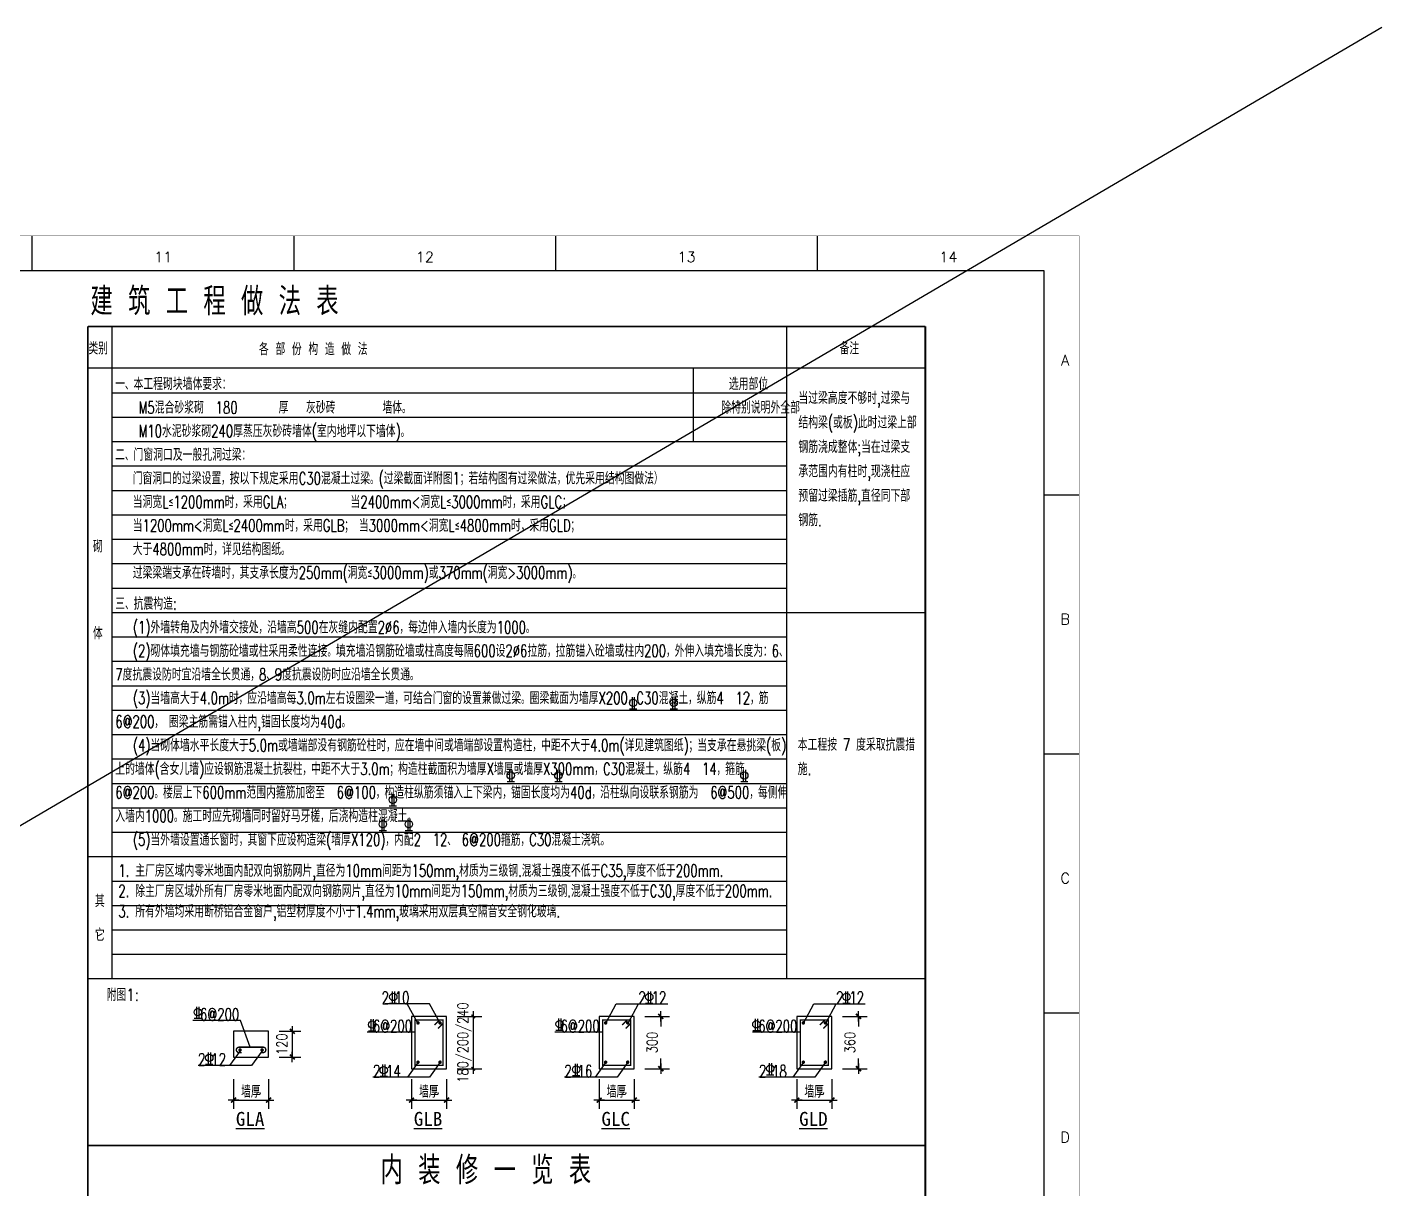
# Model space of a CAD drawing. Header units: millimetres. Extents: x 198973 to 319987, y 50799 to 202761.
# Drawn here: x 281163 to 319987, y 169449 to 202761 of the extents above; entities that cross this region are included whole.
import ezdxf
from ezdxf.enums import TextEntityAlignment as Align

# ---------------------------------------------------------------- set-up
doc = ezdxf.new("R2010")
doc.units = ezdxf.units.MM
doc.header["$LTSCALE"] = 1000
doc.layers.get('0').update_dxf_attribs({"color": 8})
doc.layers.get('DEFPOINTS').update_dxf_attribs({"color": 8})
for name, color, linetype in [('-人员定位', 6, 'Continuous'), ('PUB_DIM', 8, 'Continuous'), ('PUB_TEXT', 8, 'Continuous'), ('工程做法表', 8, 'Continuous')]:
    doc.layers.add(name, color=color, linetype=linetype)
doc.styles.add('BIGFONT', font='GEDITXT', dxfattribs={"width": 0.8, "bigfont": 'DXT'})
doc.styles.add('DIM_FONT', font='SIMPLEX.shx', dxfattribs={"width": 0.8})
doc.styles.add('HZ', font='geditxt.shx', dxfattribs={"width": 0.75, "bigfont": 'hzfs_1.shx'})
doc.styles.add('ST', font='simsun.ttf', dxfattribs={"width": 0.8})
doc.styles.get("Standard").update_dxf_attribs({"font": 'txt', "bigfont": 'gbcbig.shx'})
doc.dimstyles.new('DIMN', dxfattribs={"dimtxt": 300, "dimasz": 1, "dimexe": 250, "dimexo": 300, "dimgap": 150, "dimtad": 1, "dimdec": 0, "dimzin": 0, "dimdsep": 46, "dimtxsty": 'DIM_FONT', "dimblk": '_DIMX', "dimcen": 0.09, "dimclrt": 7, "dimadec": 0, "dimazin": 0, "dimtfac": 1, "dimtdec": 0, "dimtix": 1, "dimtmove": 2, "dimatfit": 3, "dimldrblk": '_DIMX', "dimfxl": 0, "dimtolj": 1, "dimtzin": 0, "dimarcsym": 0})

# ---------------------------------------------------------------- blocks, each defined once
blk = doc.blocks.new('_DIMX')
blk.add_line((-150, 0), (150, 0))
at = {"const_width": 50}
blk.add_lwpolyline([(-70, -70), (70, 70)], dxfattribs=at)
blk = doc.blocks.new('*D23')
at = {"layer": 'DEFPOINTS', "color": 0, "transparency": 16777216}
for p in [(288085, 173968), (288085, 173231), (288762, 173231)]:
    blk.add_point(p, dxfattribs=at)
at = {"layer": 'PUB_DIM', "color": 0, "lineweight": -2, "transparency": 16777216}
for p, q in [((288385, 173968), (289012, 173968)), ((288762, 173969), (288762, 173970)), ((288762, 173968), (288762, 173231)), ((288385, 173231), (289012, 173231)), ((288762, 173230), (288762, 173229))]:
    blk.add_line(p, q, dxfattribs=at)
for p, rotation in [((288762, 173968), 270), ((288762, 173231), 90)]:
    blk.add_blockref('_DIMX', p, dxfattribs=dict(at, rotation=rotation))
at = {"layer": 'PUB_DIM', "color": 7, "transparency": 16777216, "insert": (288462, 173599), "char_height": 300, "attachment_point": 5, "rotation": 90, "style": 'DIM_FONT'}
blk.add_mtext('\\A1;120', dxfattribs=at)
blk = doc.blocks.new('_ArchTick')
at = {"color": 0, "linetype": 'ByBlock', "const_width": 0.4}
blk.add_lwpolyline([(-0.5, -0.5), (0.5, 0.5)], dxfattribs=at)
blk = doc.blocks.new('*D24')
at = {"layer": 'DEFPOINTS', "color": 0, "transparency": 16777216}
for p in [(298562, 174396), (298562, 172896), (299323, 172896)]:
    blk.add_point(p, dxfattribs=at)
at = {"layer": 'PUB_DIM', "color": 0, "lineweight": -2, "transparency": 16777216}
for p, q in [((298862, 174396), (299573, 174396)), ((299323, 174395), (299323, 174105)), ((299323, 172897), (299323, 173187)), ((298862, 172896), (299573, 172896))]:
    blk.add_line(p, q, dxfattribs=at)
for p, rotation in [((299323, 174396), 90), ((299323, 172896), 270)]:
    blk.add_blockref('_DIMX', p, dxfattribs=dict(at, rotation=rotation))
at = {"layer": 'PUB_DIM', "color": 7, "transparency": 16777216, "insert": (299077, 173646), "char_height": 300, "attachment_point": 5, "rotation": 90, "style": 'DIM_FONT'}
blk.add_mtext('\\A1;300', dxfattribs=at)
blk = doc.blocks.new('*D25')
at = {"layer": 'DEFPOINTS', "color": 0, "transparency": 16777216}
for p in [(304226, 174396), (304226, 172896), (304988, 172896)]:
    blk.add_point(p, dxfattribs=at)
at = {"layer": 'PUB_DIM', "color": 0, "lineweight": -2, "transparency": 16777216}
for p, q in [((304526, 174396), (305238, 174396)), ((304988, 174395), (304988, 174105)), ((304988, 172897), (304988, 173187)), ((304526, 172896), (305238, 172896))]:
    blk.add_line(p, q, dxfattribs=at)
for p, rotation in [((304988, 174396), 90), ((304988, 172896), 270)]:
    blk.add_blockref('_DIMX', p, dxfattribs=dict(at, rotation=rotation))
at = {"layer": 'PUB_DIM', "color": 7, "transparency": 16777216, "insert": (304742, 173646), "char_height": 300, "attachment_point": 5, "rotation": 90, "style": 'DIM_FONT'}
blk.add_mtext('\\A1;360', dxfattribs=at)
blk = doc.blocks.new('GEDI_WK_A11')
at = {"color": 3}
for p, q in [((750, 584), (750, 594)), ((825, 584), (825, 594)), ((900, 584), (900, 594)), ((975, 584), (975, 594)), ((1040, 519.75), (1050, 519.75)), ((1040, 445.5), (1050, 445.5)), ((1040, 371.25), (1050, 371.25))]:
    blk.add_line(p, q, dxfattribs=at)
blk.add_lwpolyline([(0, 0, 0.1, 0.1, 0), (1050, 0, 0.1, 0.1, 0), (1050, 594, 0.1, 0.1, 0), (0, 594, 0.1, 0.1, 0)], format="xyseb", close=True, dxfattribs=at)
blk.add_lwpolyline([(25, 10), (1040, 10), (1040, 584), (25, 584)], close=True, dxfattribs=at)
for s, p in [('11', (787.5, 588)), ('12', (862.5, 588)), ('13', (937.5, 588)), ('14', (1012.5, 588))]:
    blk.add_text(s, height=3, dxfattribs=at).set_placement(p, align=Align.MIDDLE)
for s, p in [('A', (1046, 556.88)), ('B', (1046, 482.62)), ('C', (1046, 408.38)), ('D', (1046, 334.12))]:
    blk.add_text(s, height=3, dxfattribs=at).set_placement(p, align=Align.CENTER)

msp = doc.modelspace()

# ---------------------------------------------------------------- linework, layer by layer
at = {"layer": '-人员定位'}
msp.add_line((204216.5, 134851.1), (319987.3, 202761.3), dxfattribs=at)
at = {"color": 3}
for p, q in [((292695.7, 174757.7), (291422.5, 174757.7)), ((292356.8, 174201.9), (292056.8, 174757.7)), ((292995.7, 174201.9), (292695.7, 174757.7)), ((297745.1, 174201.9), (298045.1, 174757.7)), ((298045.1, 174757.7), (299527.4, 174757.7)), ((298383.9, 174201.9), (298683.9, 174757.7)), ((303409.8, 174201.9), (303709.8, 174757.7)), ((303709.8, 174757.7), (305181.2, 174757.7)), ((304048.6, 174201.9), (304348.6, 174757.7)), ((287281, 174276.6), (285911.1, 174276.6)), ((287556.1, 173513.5), (287281, 174276.6)), ((292279, 173941.8), (290904.5, 173941.8)), ((297656.6, 173941.8), (296282.1, 173941.8)), ((303321.3, 173941.8), (301946.7, 173941.8)), ((287266.5, 173409), (286966.5, 172984.9)), ((287898.4, 173409), (287598.4, 172984.9)), ((287598.4, 172984.9), (286063, 172984.9)), ((292365.6, 173082.9), (292065.6, 172650.2)), ((292997.6, 173082.9), (292697.6, 172650.2)), ((297743.2, 173082.9), (297443.2, 172650.2)), ((298375.1, 173082.9), (298075.1, 172650.2)), ((303407.9, 173082.9), (303107.9, 172650.2)), ((304039.8, 173082.9), (303739.8, 172650.2)), ((292697.6, 172650.2), (291073.5, 172650.2)), ((298075.1, 172650.2), (296559.9, 172650.2)), ((303739.8, 172650.2), (302134.9, 172650.2))]:
    msp.add_line(p, q, dxfattribs=at)
for points in [[(292179, 172896), (293184.2, 172896), (293184.2, 174396), (292179, 174396)], [(297556.6, 172896), (298561.7, 172896), (298561.7, 174396), (297556.6, 174396)], [(303221.3, 172896), (304226.4, 172896), (304226.4, 174396), (303221.3, 174396)], [(287079.9, 173230.7), (288085, 173230.7), (288085, 173967.6), (287079.9, 173967.6)]]:
    msp.add_lwpolyline(points, close=True, dxfattribs=at)
at = {"color": 3, "const_width": 40}
for points in [[(292279, 172996), (293084.2, 172996), (293084.2, 174296), (292279, 174296)], [(297656.6, 172996), (298461.7, 172996), (298461.7, 174296), (297656.6, 174296)], [(303321.3, 172996), (304126.4, 172996), (304126.4, 174296), (303321.3, 174296)]]:
    msp.add_lwpolyline(points, close=True, dxfattribs=at)
at = {"color": 3, "const_width": 50}
for points in [[(292340.6, 174209.1, 1), (292390.6, 174209.1, 1)], [(293022.6, 174209.1, -1), (292972.6, 174209.1, -1)], [(297718.2, 174209.1, 1), (297768.2, 174209.1, 1)], [(298400.1, 174209.1, -1), (298350.1, 174209.1, -1)], [(303382.9, 174209.1, 1), (303432.9, 174209.1, 1)], [(304064.8, 174209.1, -1), (304014.8, 174209.1, -1)], [(287241.5, 173434, -1), (287291.5, 173434, -1)], [(287923.4, 173434, 1), (287873.4, 173434, 1)], [(292340.6, 173082.9, -1), (292390.6, 173082.9, -1)], [(293022.6, 173082.9, 1), (292972.6, 173082.9, 1)], [(297718.2, 173082.9, -1), (297768.2, 173082.9, -1)], [(298400.1, 173082.9, 1), (298350.1, 173082.9, 1)], [(303382.9, 173082.9, -1), (303432.9, 173082.9, -1)], [(304064.8, 173082.9, 1), (304014.8, 173082.9, 1)]]:
    msp.add_lwpolyline(points, format="xyb", close=True, dxfattribs=at)
at = {"color": 3, "const_width": 40}
for points in [[(292984, 174296), (292835.5, 174147.6)], [(293084.2, 174191.5), (292937.9, 174045.2)], [(298361.5, 174296), (298213.1, 174147.6)], [(298461.7, 174191.5), (298315.4, 174045.2)], [(304026.2, 174296), (303877.8, 174147.6)], [(304126.4, 174191.5), (303980.1, 174045.2)]]:
    msp.add_lwpolyline(points, dxfattribs=at)
msp.add_lwpolyline([(287312.5, 173358.1), (287237.8, 173358.1, -0.9975639), (287237.4, 173513.5, -0.0015201), (287237.7, 173513.5), (287927.3, 173513.5, -0.0013339), (287927.5, 173513.5, -0.9978618), (287927.1, 173358.1), (287852.4, 173358.1)], format="xyb", dxfattribs=at)
at = {"layer": 'PUB_DIM'}
for p, q in [((293484.2, 174396), (294195.8, 174396)), ((293945.8, 174546), (293945.8, 172746)), ((293484.2, 172896), (294195.8, 172896))]:
    msp.add_line(p, q, dxfattribs=at)
at = {"layer": 'PUB_TEXT'}
for p, q in [((298500.2, 183544.6), (298500.2, 183212.1)), ((298563.2, 183544.6), (298563.2, 183212.1)), ((299662.2, 183544.6), (299662.2, 183212.1)), ((299725.2, 183544.6), (299725.2, 183212.1)), ((298426.7, 183212.1), (298636.7, 183212.1)), ((299588.7, 183212.1), (299798.7, 183212.1)), ((294989.2, 181460.6), (294989.2, 181128.1)), ((295052.2, 181460.6), (295052.2, 181128.1)), ((296356.2, 181460.6), (296356.2, 181128.1)), ((296419.2, 181460.6), (296419.2, 181128.1)), ((301685.2, 181460.6), (301685.2, 181128.1)), ((301748.2, 181460.6), (301748.2, 181128.1)), ((294915.7, 181128.1), (295125.7, 181128.1)), ((296282.7, 181128.1), (296492.7, 181128.1)), ((301611.7, 181128.1), (301821.7, 181128.1)), ((291611.2, 180764.6), (291611.2, 180432.1)), ((291674.2, 180764.6), (291674.2, 180432.1)), ((291537.7, 180432.1), (291747.7, 180432.1)), ((291325.2, 180062.6), (291325.2, 179730.1)), ((291388.2, 180062.6), (291388.2, 179730.1)), ((292070.2, 180062.6), (292070.2, 179730.1)), ((292133.2, 180062.6), (292133.2, 179730.1)), ((291251.7, 179730.1), (291461.7, 179730.1)), ((291996.7, 179730.1), (292206.7, 179730.1)), ((291626.3, 175110.1), (291626.3, 174777.6)), ((291689.3, 175110.1), (291689.3, 174777.6)), ((298962.3, 175110.1), (298962.3, 174777.6)), ((299025.3, 175110.1), (299025.3, 174777.6)), ((304614.3, 175112.1), (304614.3, 174779.6)), ((304677.3, 175112.1), (304677.3, 174779.6)), ((291552.8, 174777.6), (291762.8, 174777.6)), ((298888.8, 174777.6), (299098.8, 174777.6)), ((304540.8, 174779.6), (304750.8, 174779.6)), ((285947.8, 174341.6), (286157.8, 174341.6)), ((286021.3, 174674.1), (286021.3, 174341.6)), ((286084.3, 174674.1), (286084.3, 174341.6)), ((296391.3, 174333.1), (296391.3, 174000.6)), ((296454.3, 174333.1), (296454.3, 174000.6)), ((302029.3, 174326.1), (302029.3, 173993.6)), ((302092.3, 174326.1), (302092.3, 173993.6)), ((290943.8, 173985.6), (291153.8, 173985.6)), ((291017.3, 174318.1), (291017.3, 173985.6)), ((291080.3, 174318.1), (291080.3, 173985.6)), ((296317.8, 174000.6), (296527.8, 174000.6)), ((301955.8, 173993.6), (302165.8, 173993.6)), ((286353.3, 173363.1), (286353.3, 173030.6)), ((286416.3, 173363.1), (286416.3, 173030.6)), ((286279.8, 173030.6), (286489.8, 173030.6)), ((291350.3, 173012.1), (291350.3, 172679.6)), ((291413.3, 173012.1), (291413.3, 172679.6)), ((296864.3, 173031.1), (296864.3, 172698.6)), ((296927.3, 173031.1), (296927.3, 172698.6)), ((302428.3, 173056.1), (302428.3, 172723.6)), ((302491.3, 173056.1), (302491.3, 172723.6)), ((291276.8, 172679.6), (291486.8, 172679.6)), ((296790.8, 172698.6), (297000.8, 172698.6)), ((302354.8, 172723.6), (302564.8, 172723.6))]:
    msp.add_line(p, q, dxfattribs=at)
for centre in [(298531.7, 183387.1), (299693.7, 183387.1), (295020.7, 181303.1), (296387.7, 181303.1), (301716.7, 181303.1), (291642.7, 180607.1), (291356.7, 179905.1), (292101.7, 179905.1), (291657.8, 174952.6), (298993.8, 174952.6), (304645.8, 174954.6), (286052.8, 174516.6), (291048.8, 174160.6), (296422.8, 174175.6), (302060.8, 174168.6), (286384.8, 173205.6), (291381.8, 172854.6), (296895.8, 172873.6), (302459.8, 172898.6)]:
    msp.add_circle(centre, 105, dxfattribs=at)
at = {"layer": '工程做法表', "const_width": 50}
for points in [[(306904.3, 194177.4), (282904.3, 194177.4)], [(306904.3, 194177.4), (306904.3, 145250.8), (282904.3, 145250.8), (282904.3, 194177.4)], [(282901.6, 170696.2), (306904.3, 170696.2)], [(282901.6, 170696.2), (306901.6, 170696.2)]]:
    msp.add_lwpolyline(points, dxfattribs=at)
at = {"layer": '工程做法表'}
for points in [[(283591.6, 194177.4), (283591.6, 175477.4)], [(302929.2, 194177.4), (302929.2, 175477.4)], [(306904.2, 192977.4), (282904.2, 192977.4)], [(300249.3, 192977.4), (300249.3, 190877.4)], [(283595.8, 192277.4), (302929.2, 192277.4)], [(283595.8, 191577.4), (302929.2, 191577.4)], [(283595.8, 190877.4), (302929.2, 190877.4)], [(283595.8, 190177.4), (302929.2, 190177.4)], [(283595.8, 189477.4), (302929.2, 189477.4)], [(283595.8, 188777.4), (302929.2, 188777.4)], [(283595.8, 188077.4), (302929.2, 188077.4)], [(283595.8, 187377.4), (302929.2, 187377.4)], [(283595.8, 186677.4), (302929.2, 186677.4)], [(283595.8, 185977.4), (306904.3, 185977.4)], [(283595.8, 185277.4), (302929.2, 185277.4)], [(283595.8, 184577.4), (302929.2, 184577.4)], [(283595.8, 183877.4), (302929.2, 183877.4)], [(283595.8, 183177.4), (302929.2, 183177.4)], [(283595.8, 182477.4), (302929.2, 182477.4)], [(283595.8, 181777.4), (302929.2, 181777.4)], [(283595.8, 181077.4), (302929.2, 181077.4)], [(283595.8, 180377.4), (302929.2, 180377.4)], [(283595.8, 179677.4), (302929.2, 179677.4)], [(282904.3, 178977.4), (302929.2, 178977.4)], [(283595.8, 178277.4), (302929.2, 178277.4)], [(283595.8, 177577.4), (302929.2, 177577.4)], [(283595.8, 176877.4), (302929.2, 176877.4)], [(283595.8, 176177.4), (302929.2, 176177.4)], [(282904.2, 175477.4), (306904.2, 175477.4)], [(283595.8, 175477.4), (302929.2, 175477.4)]]:
    msp.add_lwpolyline(points, dxfattribs=at)

# ---------------------------------------------------------------- block references
at = {"xscale": 100, "yscale": 100, "zscale": 100}
msp.add_blockref('GEDI_WK_A11', (206312.6, 137371.6), dxfattribs=at)
at = {"layer": 'PUB_DIM', "xscale": 100, "yscale": 100, "zscale": 100}
for p, rotation in [((293945.8, 174396), 90), ((293945.8, 172896), 270)]:
    msp.add_blockref('_ArchTick', p, dxfattribs=dict(at, rotation=rotation))

# ---------------------------------------------------------------- texts
at = {"layer": 'PUB_DIM', "color": 7, "insert": (293699.5, 173646), "char_height": 300, "attachment_point": 5, "rotation": 90, "style": 'DIM_FONT'}
msp.add_mtext('\\A1;180/200/240', dxfattribs=at)
at = {"layer": 'PUB_TEXT', "style": 'HZ'}
for s, height, width, p in [('建 筑 工 程 做 法 表 ', 800, 0.8, (282977.8, 194496.6)), ('2 10', 350, 0.7, (291321.8, 174757.7)), ('2 12', 350, 0.7, (298683.9, 174757.7)), ('2 12', 350, 0.7, (304348.6, 174757.7)), ('6@200', 350, 0.7, (286117.7, 174276.6)), (' 6@200', 350, 0.7, (290904.5, 173941.8)), (' 6@200', 350, 0.7, (296282.1, 173941.8)), (' 6@200', 350, 0.7, (301946.7, 173941.8)), ('2 12', 350, 0.7, (286063, 172984.9)), ('2 14', 350, 0.7, (291073.5, 172650.2)), ('2 16', 350, 0.7, (296559.9, 172650.2)), ('2 18', 350, 0.7, (302135.1, 172650.2)), (' 内 装 修 一 览 表 ', 800, 0.8, (290855, 169581.6))]:
    msp.add_text(s, height=height, dxfattribs=dict(at, width=width)).set_placement(p)
at = {"layer": 'PUB_TEXT', "linetype": 'Continuous', "style": 'BIGFONT', "width": 0.8}
for s, p in [('类别', (283202, 193375.5)), ('备注', (304727.9, 193375.5)), ('砌', (283190.3, 187695.4)), ('体', (283190.3, 185207.3)), ('其', (283247.6, 177529.8)), ('它', (283247.6, 176557.1))]:
    msp.add_text(s, height=350, dxfattribs=at).set_placement(p, align=Align.CENTER)
for s, p in [('各 部 份 构 造 做 法', (287808.2, 193354.3)), ('附图1:', (283445.7, 174839.2)), ('墙厚', (287296.4, 172065)), ('墙厚', (292395.5, 172065)), ('墙厚', (297773, 172065)), ('墙厚', (303437.7, 172065))]:
    msp.add_text(s, height=350, dxfattribs=at).set_placement(p)
at = {"layer": 'PUB_TEXT', "style": 'ST'}
for s, p in [('%%uGLA', (287145.8, 171256.8)), ('%%UGLB', (292244.9, 171256.8)), ('%%UGLC', (297622.4, 171256.8)), ('%%UGLD', (303287.1, 171256.8))]:
    msp.add_text(s, height=400, dxfattribs=at).set_placement(p)
at = {"layer": 'PUB_TEXT', "linetype": 'Continuous', "char_height": 350, "attachment_point": 1}
for s, insert, width, line_spacing_factor, style in [('\\A1;{\\W0.7;一\\Fgbenor,gbcbig|c134;、\\Fgeditxt,dxt|c134;本工程砌块墙体要求\\Fgbenor,gbcbig|c134;：\\Fgeditxt,dxt|c134;                                                                                     选用部位\\P    M5混合砂浆砌 \\C6; 180       \\C256;厚   灰砂砖        墙体\\Fgbenor,gbcbig|c134;。\\Fgeditxt,dxt|c134;                                                     除特别说明外全部\\P    M10水泥砂浆砌240厚蒸压灰砂砖墙体(室内地坪以下墙体)\\Fgbenor,gbcbig|c134;。\\Fgeditxt,dxt|c134;\\P二\\Fgbenor,gbcbig|c134;、\\Fgeditxt,dxt|c134;门窗洞口及一般孔洞过梁\\Fgbenor,gbcbig|c134;：\\Fgeditxt,dxt|c134;  \\P   门窗洞口的过梁设置\\Fgbenor,gbcbig|c134;，\\Fgeditxt,dxt|c134;按以下规定采用C30混凝土过梁\\Fgbenor,gbcbig|c134;。\\Fgeditxt,dxt|c134;(过梁截面详附图1\\Fgbenor,gbcbig|c134;；\\Fgeditxt,dxt|c134;若结构图有过梁做法\\Fgbenor,gbcbig|c134;，\\Fgeditxt,dxt|c134;优先采用结构图做法\\Fgbenor,gbcbig|c134;）\\Fgeditxt,dxt|c134;  \\P   当洞宽L\\Fgbenor,gbcbig|c134;≤\\Fgeditxt,dxt|c134;1200mm时\\Fgbenor,gbcbig|c134;，\\Fgeditxt,dxt|c134;采用GLA\\Fgbenor,gbcbig|c134;；\\Fgeditxt,dxt|c134;          当2400mm<洞宽L\\Fgbenor,gbcbig|c134;≤\\Fgeditxt,dxt|c134;3000mm时\\Fgbenor,gbcbig|c134;，\\Fgeditxt,dxt|c134;采用GLC\\Fgbenor,gbcbig|c134;；\\Fgeditxt,dxt|c134;\\P   当1200mm<洞宽L\\Fgbenor,gbcbig|c134;≤\\Fgeditxt,dxt|c134;2400mm时\\Fgbenor,gbcbig|c134;，\\Fgeditxt,dxt|c134;采用GLB\\Fgbenor,gbcbig|c134;；\\Fgeditxt,dxt|c134; 当3000mm<洞宽L\\Fgbenor,gbcbig|c134;≤\\Fgeditxt,dxt|c134;4800mm时\\Fgbenor,gbcbig|c134;，\\Fgeditxt,dxt|c134;采用GLD\\Fgbenor,gbcbig|c134;；\\Fgeditxt,dxt|c134; \\P   大于4800mm时\\Fgbenor,gbcbig|c134;，\\Fgeditxt,dxt|c134;详见结构图纸\\Fgbenor,gbcbig|c134;。\\Fgeditxt,dxt|c134;\\P   过梁梁端支承在砖墙时\\Fgbenor,gbcbig|c134;，\\Fgeditxt,dxt|c134;其支承长度为250mm(洞宽\\Fgbenor,gbcbig|c134;≤\\Fgeditxt,dxt|c134;3000mm)或370mm(洞宽>3000mm)\\Fgbenor,gbcbig|c134;。}', (283685.8, 192706.2), 19243.407, 1.16, 'BIGFONT'), ('{\\W0.7;当过梁高度不够时,过梁与结构梁(或板)此时过梁上部钢筋浇成整体;当在过梁支承范围内有柱时,现浇柱应预留过梁插筋,直径同下部钢筋.}', (303265.8, 192301.5), 3394.279, 1.2, 'HZ'), ('\\A1;{\\W0.7;三\\Fgbenor,gbcbig|c134;、\\Fgeditxt,dxt|c134;抗震构造:\\P   (1)外墙转角及内外墙交接处\\Fgbenor,gbcbig|c134;，\\Fgeditxt,dxt|c134;沿墙高500在灰缝内配置2∅6\\Fgbenor,gbcbig|c134;，\\Fgeditxt,dxt|c134;每边伸入墙内长度为1000\\Fgbenor,gbcbig|c134;。\\Fgeditxt,dxt|c134;\\P   (2)砌体填充墙与钢筋砼墙或柱采用柔性连接\\Fgbenor,gbcbig|c134;。\\Fgeditxt,dxt|c134;填充墙沿钢筋砼墙或柱高度每隔\\C6;600\\C256;设2∅6拉筋\\Fgbenor,gbcbig|c134;，\\Fgeditxt,dxt|c134;拉筋锚入砼墙或柱内200\\Fgbenor,gbcbig|c134;，\\Fgeditxt,dxt|c134;外伸入填充墙长度为\\Fgbenor,gbcbig|c134;：\\Fgeditxt,dxt|c134;6\\Fgbenor,gbcbig|c134;、\\Fgeditxt,dxt|c134;7度抗震设防时宜沿墙全长贯通\\Fgbenor,gbcbig|c134;，\\Fgeditxt,dxt|c134;8\\Fgbenor,gbcbig|c134;、\\Fgeditxt,dxt|c134;9度抗震设防时应沿墙全长贯通\\Fgbenor,gbcbig|c134;。\\Fgeditxt,dxt|c134; \\P   (3)当墙高大于4.0m时\\Fgbenor,gbcbig|c134;，\\Fgeditxt,dxt|c134;应沿墙高每3.0m左右设圈梁一道\\Fgbenor,gbcbig|c134;，\\Fgeditxt,dxt|c134;可结合门窗的设置兼做过梁\\Fgbenor,gbcbig|c134;。\\Fgeditxt,dxt|c134;圈梁截面为墙厚X200\\Fgbenor,gbcbig|c134;，\\Fgeditxt,dxt|c134;C30混凝土\\Fgbenor,gbcbig|c134;，\\Fgeditxt,dxt|c134;纵筋4  12\\Fgbenor,gbcbig|c134;，\\Fgeditxt,dxt|c134;筋  6@200\\Fgbenor,gbcbig|c134;，\\Fgeditxt,dxt|c134; 圈梁主筋需锚入柱内,锚固长度均为40d\\Fgbenor,gbcbig|c134;。\\Fgeditxt,dxt|c134;\\P   (4)当砌体墙水平长度大于5.0m或墙端部没有钢筋砼柱时\\Fgbenor,gbcbig|c134;，\\Fgeditxt,dxt|c134;应在墙中间或墙端部设置构造柱\\Fgbenor,gbcbig|c134;，\\Fgeditxt,dxt|c134;中距不大于4.0m(详见建筑图纸)\\Fgbenor,gbcbig|c134;；\\Fgeditxt,dxt|c134;当支承在悬挑梁(板)上的墙体(含女儿墙)应设钢筋混凝土抗裂柱\\Fgbenor,gbcbig|c134;，\\Fgeditxt,dxt|c134;中距不大于3.0m\\Fgbenor,gbcbig|c134;；\\Fgeditxt,dxt|c134;构造柱截面积为墙厚X墙厚或墙厚X300mm\\Fgbenor,gbcbig|c134;，\\Fgeditxt,dxt|c134;C30混凝土\\Fgbenor,gbcbig|c134;，\\Fgeditxt,dxt|c134;纵筋4  14\\Fgbenor,gbcbig|c134;，\\Fgeditxt,dxt|c134;箍筋  6@200\\Fgbenor,gbcbig|c134;。\\Fgeditxt,dxt|c134;楼层上下600mm范围内箍筋加密至  6@100\\Fgbenor,gbcbig|c134;，\\Fgeditxt,dxt|c134;构造柱纵筋须锚入上下梁内\\Fgbenor,gbcbig|c134;，\\Fgeditxt,dxt|c134;锚固长度均为40d\\Fgbenor,gbcbig|c134;，\\Fgeditxt,dxt|c134;沿柱纵向设联系钢筋为  6@500\\Fgbenor,gbcbig|c134;，\\Fgeditxt,dxt|c134;每侧伸入墙内1000\\Fgbenor,gbcbig|c134;。\\Fgeditxt,dxt|c134;施工时应先砌墙同时留好马牙槎\\Fgbenor,gbcbig|c134;，\\Fgeditxt,dxt|c134;后浇构造柱混凝土\\Fgbenor,gbcbig|c134;。\\Fgeditxt,dxt|c134;\\P   (5)当外墙设置通长窗时\\Fgbenor,gbcbig|c134;，\\Fgeditxt,dxt|c134;其窗下应设构造梁(墙厚X120)\\Fgbenor,gbcbig|c134;，\\Fgeditxt,dxt|c134;内配2  12\\Fgbenor,gbcbig|c134;、\\Fgeditxt,dxt|c134; 6@200箍筋\\Fgbenor,gbcbig|c134;，\\Fgeditxt,dxt|c134;C30混凝土浇筑\\Fgbenor,gbcbig|c134;。}', (283690.1, 186405.2), 19243.407, 1.16, 'BIGFONT'), ('{\\W0.7;本工程按 \\C6;7\\C256; 度采取抗震措施.}', (303246.3, 182363.5), 3394.279, 1.2, 'HZ')]:
    msp.add_mtext(s, dxfattribs=dict(at, insert=insert, width=width, line_spacing_factor=line_spacing_factor, style=style))
at = {"layer": 'PUB_TEXT', "linetype": 'Continuous', "insert": (283779.3, 178749.6), "char_height": 350, "width": 18805.404, "attachment_point": 1, "style": 'HZ'}
msp.add_mtext('{\\W0.7;1. 主厂房区域内零米地面内配双向钢筋网片,直径为10mm间距为150mm,材质为三级钢.混凝土强度不低于C35,厚度不低于200mm.\\P2. 除主厂房区域外所有厂房零米地面内配双向钢筋网片,直径为10mm间距为150mm,材质为三级钢.混凝土强度不低于C30,厚度不低于200mm.\\P3. 所有外墙均采用断桥铝合金窗户,铝型材厚度不小于1.4mm,玻璃采用双层真空隔音安全钢化玻璃.}', dxfattribs=at)

# ---------------------------------------------------------------- dimensions: what is measured, and where the dimension line sits
at = {"layer": 'PUB_DIM'}
for base, p1, p2, text, picture, middle in [((299323.3, 172896), (298561.7, 174396), (298561.7, 172896), '300', '*D24', (299077.1, 173646)), ((304988, 172896), (304226.4, 174396), (304226.4, 172896), '360', '*D25', (304741.7, 173646))]:
    dim = msp.add_linear_dim(base=base, p1=p1, p2=p2, angle=270, text=text, dimstyle='DIMN', dxfattribs=at)
    dim.commit()
    dim.dimension.update_dxf_attribs({"geometry": picture, "text_midpoint": middle, "dimtype": 128})
dim = msp.add_linear_dim(base=(288761.7, 173230.7), p1=(288085, 173967.6), p2=(288085, 173230.7), angle=270, text='120', dimstyle='DIMN', dxfattribs=at)
dim.commit()
dim.dimension.update_dxf_attribs({"geometry": '*D23', "text_midpoint": (288461.7, 173599.2)})
for base, p1, p2, location in [((288085, 171995.8), (287079.9, 172896), (288085, 172896), (287842, 172325.8)), ((293184.2, 171995.8), (292179, 172896), (293184.2, 172896), (292941.1, 172325.8)), ((298561.7, 171995.8), (297556.6, 172896), (298561.7, 172896), (298318.7, 172325.8)), ((304226.4, 171995.8), (303221.3, 172896), (304226.4, 172896), (303983.4, 172325.8))]:
    msp.add_linear_dim(base=base, p1=p1, p2=p2, location=location, text='.', dimstyle='DIMN', dxfattribs=at).render()

doc.saveas('drawing.dxf')
